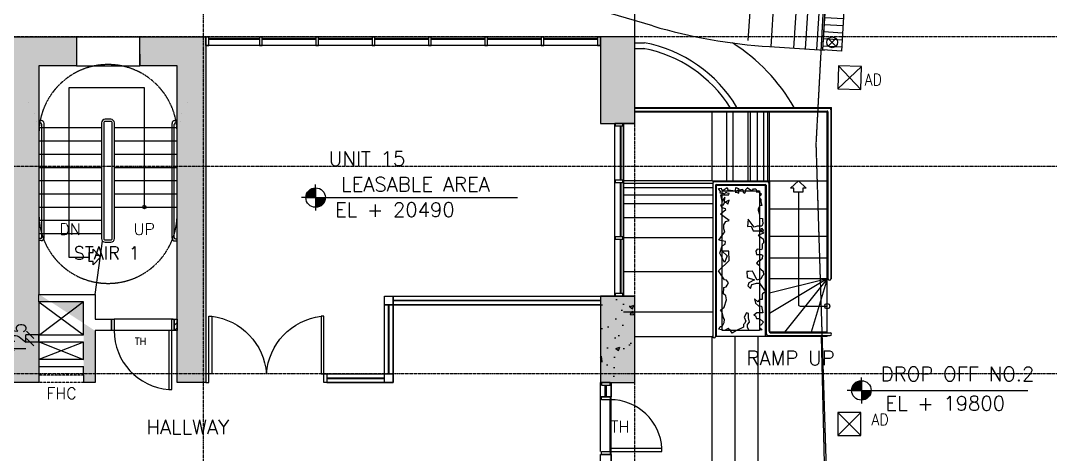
# Model space of a CAD drawing. Header units: inches. Extents: x -189245 to 740841, y -215444 to 469401.
# Drawn here: x 232247 to 250132, y -3775 to 3761 of the extents above; entities that cross this region are included whole.
import ezdxf
from ezdxf.enums import TextEntityAlignment as Align

# ---------------------------------------------------------------- set-up
doc = ezdxf.new("R2010")
doc.units = ezdxf.units.IN
doc.header["$LTSCALE"] = 10
doc.header["$MEASUREMENT"] = 0
for name, pattern in [('CENTER', [2, 1.25, -0.25, 0.25, -0.25]), ('DRAIN', [1.3, 1, -0.3]), ('GRID NORMAL$0$GRID BASEMENT$0$GRID GROUND$0$GRID$0$$0$PHANTOM', [2.5, 1.25, -0.25, 0.25, -0.25, 0.25, -0.25]), ('HIDDEN', [0.375, 0.25, -0.125]), ('HIDDEN2', [0.1875, 0.125, -0.0625])]:
    doc.linetypes.add(name, pattern=pattern)
for name, color, linetype in [('3', 252, 'Continuous'), ('4', 8, 'Continuous'), ('6', 252, 'Continuous'), ('A-CMU WALL', 4, 'Continuous'), ('A-DOOR', 1, 'Continuous'), ('A-FURNITURE', 2, 'Continuous'), ('A-HATCH GRAVEL', 8, 'Continuous'), ('A-HATCH-SOLID', 252, 'Continuous'), ('A-PLASTER', 8, 'Continuous'), ('A-ROAD', 252, 'Continuous'), ('A-SHEARWALL', 6, 'Continuous'), ('A-STAIR', 1, 'Continuous'), ('A-TEXT', 3, 'Continuous'), ('A-TILES', 9, 'Continuous'), ('A-WINDOW', 2, 'Continuous'), ('COLUMN', 6, 'Continuous'), ('DETAIL CALLOUT', 3, 'Continuous'), ('ELEV MARKS', 2, 'Continuous'), ('GRID', 8, 'CENTER'), ('P-DRN-LIN', 6, 'DRAIN'), ('P-TAR', 1, 'Continuous'), ('P-TXT', 2, 'Continuous'), ('tick', 3, 'Continuous'), ('TSG- DIM1', 1, 'Continuous'), ('TSG- DIM_D-RAMP', 1, 'Continuous'), ('TSG- DIM_PIPE CHASE', 1, 'Continuous'), ('ZOCALLO', 1, 'Continuous')]:
    doc.layers.add(name, color=color, linetype=linetype)
doc.layers.add('DEFPOINT', color=7, linetype='Continuous', plot=False)
doc.styles.add('250', font='romans.shx', dxfattribs={"width": 0.85})
doc.styles.add('PRSP_Simplex', font='simplex.shx')
doc.styles.add('ROMANS', font='romans.shx', dxfattribs={"width": 0.9})
doc.dimstyles.new('loudet_dim100', dxfattribs={"dimtxt": 250, "dimasz": 1.2, "dimexe": 75, "dimexo": 50, "dimgap": 75, "dimtad": 1, "dimdec": 0, "dimzin": 0, "dimdsep": 46, "dimtxsty": '250', "dimblk": 'arrw tick', "dimcen": 0.09, "dimclrd": 256, "dimclre": 256, "dimclrt": 2, "dimadec": 0, "dimazin": 0, "dimtfac": 1, "dimtdec": 0, "dimtix": 1, "dimtofl": 0, "dimtmove": 0, "dimatfit": 0, "dimldrblk": 'TICK', "dimfxl": 0.18, "dimtolj": 1, "dimtzin": 0, "dimarcsym": 0})

# ---------------------------------------------------------------- blocks, each defined once
blk = doc.blocks.new('arrw tick')
at = {"layer": 'tick'}
blk.add_line((-53, -53), (53, 53), dxfattribs=at)
blk = doc.blocks.new('*D191')
at = {"layer": 'Defpoints', "color": 0, "ltscale": 2}
for p in [(232415, -1698), (232633, -1698), (232633, -1823)]:
    blk.add_point(p, dxfattribs=at)
at = {"layer": 'TSG- DIM1', "lineweight": -2, "ltscale": 2}
for p, q in [((232583, -1698), (232340, -1698)), ((232415, -1697), (232415, -1696)), ((232583, -1823), (232340, -1823)), ((232415, -1825), (232415, -1826))]:
    blk.add_line(p, q, dxfattribs=at)
at = {"layer": 'TSG- DIM1', "lineweight": -2, "ltscale": 2, "xscale": 1.2, "yscale": 1.2, "zscale": 1.2}
for p, rotation in [((232415, -1698), 270), ((232415, -1823), 90)]:
    blk.add_blockref('arrw tick', p, dxfattribs=dict(at, rotation=rotation))
at = {"layer": 'TSG- DIM1', "color": 2, "ltscale": 2, "insert": (232215, -1761), "char_height": 250, "attachment_point": 5, "rotation": 90, "style": '250'}
blk.add_mtext('\\A1;125', dxfattribs=at)
blk = doc.blocks.new('TICK')
at = {"layer": '6'}
blk.add_line((0, 0), (0, 0), dxfattribs=at)
at = {"layer": 'A-PLASTER'}
blk.add_line((-1, 0), (0, 0), dxfattribs=at)
blk = doc.blocks.new('DATUM')
at = {"color": 2}
for p, q in [((0, 169), (0, 225)), ((-169, 0), (-244, 0)), ((-169, 9), (0, 9)), ((-169, 0), (169, 0)), ((-168, 18), (0, 18)), ((-166, 28), (0, 28)), ((-165, 37), (0, 37)), ((-162, 46), (0, 46)), ((-159, 56), (0, 56)), ((-156, 65), (0, 65)), ((-151, 75), (0, 75)), ((-146, 84), (0, 84)), ((-141, 93), (0, 93)), ((-134, 103), (0, 103)), ((-126, 112), (0, 112)), ((-117, 121), (0, 121)), ((-107, 131), (0, 131)), ((-94, 140), (0, 140)), ((-78, 150), (0, 150)), ((-57, 159), (0, 159)), ((-13, 168), (0, 168)), ((0, 169), (0, -169)), ((169, 0), (244, 0)), ((169, -9), (0, -9)), ((168, -18), (0, -18)), ((166, -28), (0, -28)), ((165, -37), (0, -37)), ((162, -46), (0, -46)), ((159, -56), (0, -56)), ((156, -65), (0, -65)), ((151, -75), (0, -75)), ((146, -84), (0, -84)), ((141, -93), (0, -93)), ((134, -103), (0, -103)), ((126, -112), (0, -112)), ((117, -121), (0, -121)), ((107, -131), (0, -131)), ((94, -140), (0, -140)), ((78, -150), (0, -150)), ((57, -159), (0, -159)), ((0, -169), (0, -225))]:
    blk.add_line(p, q, dxfattribs=at)
blk.add_circle((0, 0), 169, dxfattribs=at)
blk = doc.blocks.new('P-AD')
at = {"layer": 'P-DRN-LIN', "color": 1, "linetype": 'Continuous'}
for p, q in [((-200, -200), (200, 200)), ((-200, 200), (200, -200))]:
    blk.add_line(p, q, dxfattribs=at)
at = {"layer": 'P-DRN-LIN', "color": 3, "linetype": 'Continuous'}
blk.add_lwpolyline([(-200, -200), (200, -200), (200, 200), (-200, 200)], close=True, dxfattribs=at)
blk = doc.blocks.new('P-GD')
at = {"color": 1, "linetype": 'Continuous'}
for p, q in [((-66, -66), (66, 66)), ((-66, 66), (66, -66))]:
    blk.add_line(p, q, dxfattribs=at)
at = {"color": 3, "linetype": 'Continuous'}
blk.add_circle((0, 0), 93.8, dxfattribs=at)
blk = doc.blocks.new('A$C39746B81')
at = {"layer": 'A-DOOR', "color": 2, "linetype": 'ByBlock'}
for points in [[(-521, -823), (-521, 177), (-471, 177), (-471, -823)], [(1479, -823), (1479, 177), (1429, 177), (1429, -823)], [(-571, -973), (-521, -973), (-521, -823), (-571, -823)], [(1529, -973), (1479, -973), (1479, -823), (1529, -823)]]:
    blk.add_lwpolyline(points, close=True, dxfattribs=at)
at = {"layer": 'A-DOOR', "color": 1, "linetype": 'ByBlock'}
for centre, start, end in [((-606, -903), 4.2573, 82.8891), ((1564, -903), 97.1109, 175.7427)]:
    blk.add_arc(centre, 1088, start, end, dxfattribs=at)

msp = doc.modelspace()

# ---------------------------------------------------------------- hatches: boundary and pattern name
at = {"layer": 'A-HATCH GRAVEL'}
h = msp.add_hatch(dxfattribs=at)
h.set_pattern_fill('AR-CONC', color=256, scale=100, style=0)
h.set_pattern_definition([(50, (195140.7, -29736.34), (717.26, -62.752), [75, -825]), (355, (195140.7, -29736.34), (-138.751, 752.192), [60, -660]), (100.4514, (195200.5, -29741.6), (578.509, 689.4395), [63.74, -701.142]), (46.1842, (195140.7, -29536.34), (1067.241, -165.519), [112.5, -1237.5]), (96.6356, (195229.6, -29550.1), (934.663, 974.118), [95.61, -1051.713]), (351.1842, (195140.7, -29536.3), (934.662, 974.119), [90, -990]), (21, (195240.7, -29586.34), (596.907, -402.619), [75, -825]), (326, (195240.7, -29586.34), (243.315, 725.15), [60, -660]), (71.4514, (195290.45, -29619.9), (840.223, 322.5305), [63.74, -701.142]), (37.5, (195140.7, -29736.34), (12.1599, 332.8939), [0, -652, 0, -670, 0, -662.5]), (7.5, (195140.7, -29736.34), (263.0695, 394.4117), [0, -382, 0, -637, 0, -252.5]), (327.5, (194917.7, -29736.34), (533.8224, -22.5549), [0, -250, 0, -780, 0, -1035]), (317.5, (194817.7, -29736.34), (583.186, 100.105), [0, -325, 0, -518, 0, -735])])
h.paths.add_polyline_path([(242915.71025, -923.81124), (242315.71025, -923.81124), (242315.71025, -2523.81124), (242915.71025, -2523.81124)])
at = {"layer": 'A-HATCH-SOLID', "ltscale": 2}
msp.add_hatch(color=254, dxfattribs=at).paths.add_polyline_path([(232565.71015, -998.71616), (232565.71025, -998.71616), (232565.71025, 2976.28384), (233215.71025, 2976.28384), (233215.71025, 3476.28384), (232065.71025, 3476.28384), (232065.71025, -2523.71616), (232565.71025, -2523.71616), (232565.71025, -1123.71616), (232565.71015, -1123.71616)])
h = msp.add_hatch(color=254, dxfattribs=at)
h.paths.add_polyline_path([(234965.71025, -2527.07508), (234965.71025, 2972.92492), (234315.71025, 2972.92492), (234315.71025, 3472.92492), (235465.71025, 3472.92492), (235465.71025, -2527.07508)])
edge = h.paths.add_edge_path()
edge.add_line((233540.71025, -1626.69484), (233540.71025, -2527.07508))
edge.add_line((233540.71025, -2527.07508), (233340.71025, -2527.07508))
edge.add_line((233340.71025, -2527.07508), (233340.71025, -1127.07508))
edge.add_line((233340.71025, -1127.07508), (232582.34687, -1127.07508))
edge.add_line((232582.34687, -1127.07508), (232582.34687, -1002.07508))
at = {"layer": 'COLUMN', "ltscale": 2}
for points in [[(242315.71025, 1976.18876), (242915.71025, 1976.18876), (242915.71025, 3476.18876), (242315.71025, 3476.18876)], [(242315.71025, -2523.81124), (242915.71025, -2523.81124), (242915.71025, -1023.81124), (242315.71025, -1023.81124)]]:
    msp.add_hatch(color=253, dxfattribs=at).paths.add_polyline_path(points)
at = {"layer": 'P-TAR'}
h = msp.add_hatch(dxfattribs=at)
h.set_pattern_fill('LINE', color=256, scale=981.636547, angle=23.1776702, style=0)
h.set_pattern_definition([(176.695353, (965590.69, 195804.29), (7.073304, 122.500528), [])])
h.paths.add_polyline_path([(246178.76908, 3250.32064), (246505.43716, 3231.4585), (246851.31097, 9221.5483), (246524.64289, 9240.41045)])
at = {"layer": 'TSG- DIM_PIPE CHASE', "ltscale": 2}
h = msp.add_hatch(dxfattribs=at)
h.set_pattern_fill('ANSI31', color=256, scale=500, style=0)
h.set_pattern_definition([(45, (-25838.456, -43086.26), (-44.194174, 44.194174), [])])
h.paths.add_polyline_path([(234915.71025, -1422.96431), (234965.71025, -1422.96431), (234965.71025, -1622.96431), (234915.71025, -1622.96431)])

# ---------------------------------------------------------------- linework, layer by layer
at = {"layer": '3', "color": 3}
msp.add_line((233215.71025, 3476.18876), (234315.71025, 3476.18876), dxfattribs=at)
at = {"layer": '3', "linetype": 'GRID NORMAL$0$GRID BASEMENT$0$GRID GROUND$0$GRID$0$$0$PHANTOM', "flags": 128}
msp.add_lwpolyline([(246523.04278, 10296.0564), (246059.05996, 1618.4519), (246440.71881, -10485.53243), (247415.93339, -18556.83075), (192752.14865, -31905.37142), (191495.01456, -25059.84633), (190539.94155, -17762.07711), (189959.5757, -10424.99489), (189755.99256, -3087.81874), (189932.17722, 4240.06356), (190486.76304, 11569.11088), (191414.41478, 18850.25517), (192648.19583, 25700.02775), (246541.99716, 10303.25282)], dxfattribs=at)
at = {"layer": '3', "color": 3, "linetype": 'GRID NORMAL$0$GRID BASEMENT$0$GRID GROUND$0$GRID$0$$0$PHANTOM', "flags": 128}
msp.add_lwpolyline([(246523.04278, 10292.92621), (246059.05997, 1615.3217), (246440.71881, -10488.66262), (247415.93339, -18559.96094), (192752.14865, -31908.50162), (191495.01456, -25062.97652), (190539.94155, -17765.2073), (189959.5757, -10428.12508), (189755.99256, -3090.94893), (189932.17722, 4236.93337), (190486.76304, 11565.98069), (191414.41478, 18847.12498), (192648.19583, 25696.89755), (246541.99716, 10300.12263)], dxfattribs=at)
at = {"layer": '4', "color": 2}
for p, q in [((242917.29694, 2238.68876), (246293.18474, 2238.68876)), ((242917.29694, 2188.68876), (246255.68474, 2188.68876)), ((246268.18474, 2176.18876), (246268.18474, -723.81124)), ((246318.18474, 2213.68876), (246318.18474, -723.81124)), ((244268.18474, 938.68876), (244268.18474, -1723.81124)), ((244293.18474, 963.68876), (245218.18474, 963.68876)), ((244318.18474, 901.18876), (244318.18474, -1723.81124)), ((244330.68474, 913.68876), (245180.68474, 913.68876)), ((245193.18474, 901.18876), (245193.18474, -1660.81124)), ((245243.18474, 938.68876), (245243.18474, -1630.81124)), ((245243.18474, -1710.81124), (246305.68474, -1710.81124)), ((245273.18474, -1660.81124), (246305.68474, -1660.81124))]:
    msp.add_line(p, q, dxfattribs=at)
at = {"layer": '4', "color": 1}
for p, q in [((244365.29393, 845.47483), (244411.84149, 852.91848)), ((244402.5319, 789.64738), (244365.29393, 845.47483)), ((244395.08415, 763.59475), (244402.5319, 789.64738)), ((244447.21762, 758.01183), (244395.08415, 763.59475)), ((244430.68474, 625.88721), (244409.97966, 735.6809)), ((244409.97966, 735.6809), (244545.89907, 735.6809)), ((244411.84149, 852.91848), (244421.15109, 828.72657)), ((244421.15109, 828.72657), (244436.93405, 805.42089)), ((244430.68474, 801.18876), (244518.30167, 860.52426)), ((244467.69865, 748.70746), (244447.21762, 758.01183)), ((244501.21334, 782.20374), (244467.69865, 748.70746)), ((244519.83213, 765.45548), (244501.21334, 782.20374)), ((244518.30167, 860.52426), (244528.90778, 823.42179)), ((244551.48498, 756.1511), (244519.83213, 765.45548)), ((244528.90778, 823.42179), (244664.13907, 801.18876)), ((244545.89907, 735.6809), (244551.48498, 756.1511)), ((244719.82268, 820.77159), (244656.18438, 781.01917)), ((244656.18438, 781.01917), (244690.65496, 773.06859)), ((244664.13907, 801.18876), (244669.44233, 863.17421)), ((244669.44233, 863.17421), (244714.51942, 844.6231)), ((244690.65496, 773.06859), (244722.47411, 765.11801)), ((244714.51942, 844.6231), (244719.82268, 820.77159)), ((244722.47411, 801.18876), (244743.68674, 820.77159)), ((244722.47411, 765.11801), (244722.47411, 801.18876)), ((244743.68674, 820.77159), (244762.24795, 826.07198)), ((244762.24795, 826.07198), (244786.11241, 831.37237)), ((244786.11241, 831.37237), (244794.0671, 775.71878)), ((244794.0671, 775.71878), (244823.23482, 762.46781)), ((244823.23482, 762.46781), (244844.44745, 801.18876)), ((244844.44745, 828.72218), (244878.91803, 860.52426)), ((244844.44745, 801.18876), (244844.44745, 828.72218)), ((244878.91803, 860.52426), (244874.08121, 856.06188)), ((244874.08121, 856.06188), (244953.16244, 801.18876)), ((244953.16244, 801.18876), (244974.37548, 836.67276)), ((244974.37548, 836.67276), (245014.14932, 839.32271)), ((245014.14932, 839.32271), (245035.36195, 801.18876)), ((245035.36195, 801.18876), (245027.40726, 781.01917)), ((245027.40726, 781.01917), (245068.18474, 788.68876)), ((245068.18474, 788.68876), (245106.95494, 751.86728)), ((245104.30351, 730.66597), (245080.68474, 709.46466)), ((245106.95494, 751.86728), (245104.30351, 730.66597)), ((244430.68474, 504.92818), (244409.97966, 560.75539)), ((244409.97966, 560.75539), (244452.80354, 560.75539)), ((244477.00824, 696.60195), (244430.68474, 625.88721)), ((244452.80354, 560.75539), (244469.56089, 601.69555)), ((244469.56089, 601.69555), (244477.00824, 696.60195)), ((244551.48498, 644.49645), (244469.56089, 601.69555)), ((244469.56089, 601.69555), (244493.76559, 609.1392)), ((244469.56089, 601.69555), (244469.56089, 601.69555)), ((244493.76559, 609.1392), (244529.14172, 573.78171)), ((244529.14172, 573.78171), (244551.48498, 644.49645)), ((244551.48498, 644.49645), (244551.48498, 644.49645)), ((245080.68474, 709.46466), (245080.68474, 704.16427)), ((245080.68474, 704.16427), (245080.68474, 682.96297)), ((245080.68474, 682.96297), (245080.68474, 682.96297)), ((245080.68474, 682.96297), (245104.30351, 661.76141)), ((245122.86471, 550.45448), (245080.68474, 550.45448)), ((245080.68474, 550.45448), (245080.68474, 529.25317)), ((245104.30351, 661.76141), (245104.30351, 614.05841)), ((245104.30351, 614.05841), (245122.86471, 550.45448)), ((245122.86471, 550.45448), (245122.86471, 550.45448)), ((244404.48031, 401.26977), (244430.68474, 424.90883)), ((244550.31771, 289.96284), (244404.48031, 401.26977)), ((244456.52722, 504.92818), (244430.68474, 504.92818)), ((244430.68474, 424.90883), (244493.76559, 477.01434)), ((244490.04191, 490.0409), (244456.52722, 504.92818)), ((244493.76559, 477.01434), (244490.04191, 490.0409)), ((245080.68474, 529.25317), (245053.92315, 492.1507)), ((245053.92315, 492.1507), (245053.92315, 470.94939)), ((245053.92315, 470.94939), (245080.68474, 391.4443)), ((245080.68474, 391.4443), (245080.68474, 391.4443)), ((245080.68474, 391.4443), (245080.68474, 364.9426)), ((245080.68474, 364.9426), (245080.68474, 364.9426)), ((245080.68474, 364.9426), (245080.68474, 330.49057)), ((244460.16352, 141.55343), (244462.81495, 215.75814)), ((244462.81495, 215.75814), (244494.6341, 271.41148)), ((244494.6341, 271.41148), (244550.31771, 289.96284)), ((244881.56946, 314.5894), (244873.61477, 182.08092)), ((244873.61477, 182.08092), (244934.60164, 190.0315)), ((244984.98159, 174.13058), (244881.56946, 314.5894)), ((244934.60164, 190.0315), (244953.16244, 150.27908)), ((245038.01378, 190.0315), (244984.98159, 174.13058)), ((245120.21288, 192.68169), (245038.01378, 190.0315)), ((245080.68474, 330.49057), (245130.8194, 322.53998)), ((245136.12266, 235.08431), (245120.21288, 192.68169)), ((245130.8194, 322.53998), (245130.8194, 322.53998)), ((245130.8194, 322.53998), (245133.47083, 290.7379)), ((245133.47083, 290.7379), (245136.12266, 235.08431)), ((245136.12266, 235.08431), (245136.12266, 235.08431)), ((245136.12266, 235.08431), (245136.12266, 235.08431)), ((244372.69176, -54.98606), (244462.84595, 69.57184)), ((244478.75532, 90.77315), (244460.16352, 141.55343)), ((244462.84595, 69.57184), (244478.75532, 90.77315)), ((244478.75532, 90.77315), (244478.75532, 90.77315)), ((244953.16244, 150.27908), (244971.72365, 110.52641)), ((244971.72365, 110.52641), (245080.68474, 110.52641)), ((245080.68474, 38.9719), (245053.92315, 33.67151)), ((245053.92315, 33.67151), (245106.95494, -8.73111)), ((245080.68474, 110.52641), (245128.16757, 91.97529)), ((245146.72877, 70.77399), (245080.68474, 38.9719)), ((245080.68474, 38.9719), (245080.68474, 38.9719)), ((245080.68474, 38.9719), (245080.68474, 38.9719)), ((245080.68474, 38.9719), (245080.68474, 38.9719)), ((245109.60636, 121.12719), (245114.90962, 155.57946)), ((245128.16757, 91.97529), (245109.60636, 121.12719)), ((245114.90962, 155.57946), (245141.42551, 121.12719)), ((245141.42551, 121.12719), (245129.78869, 91.34194)), ((245129.78869, 91.34194), (245146.72877, 70.77399)), ((245141.42551, 121.12719), (245141.42551, 121.12719)), ((245146.72877, 70.77399), (245146.72877, 70.77399)), ((244486.71001, -78.83757), (244372.69176, -54.98606)), ((244391.30128, -278.11053), (244430.68474, -150.90243)), ((244430.68474, -150.90243), (244481.40715, -121.24018)), ((244481.40715, -121.24018), (244486.71001, -78.83757)), ((244486.71001, -78.83757), (244486.71001, -78.83757)), ((245106.95494, -8.73111), (245106.95494, -8.73111)), ((245106.95494, -8.73111), (245141.42551, -27.28222)), ((245128.16757, -120.03828), (245125.51614, -162.4409)), ((245125.51614, -162.4409), (245125.51614, -162.4409)), ((245125.51614, -162.4409), (245128.16757, -199.54313)), ((245146.72877, -98.83673), (245128.16757, -120.03828)), ((245141.42551, -27.28222), (245146.72877, -77.63542)), ((245146.72877, -77.63542), (245146.72877, -98.83673)), ((244470.84895, -439.77091), (244391.30128, -278.11053)), ((244547.7452, -246.30844), (244430.68474, -246.30844)), ((244430.68474, -246.30844), (244430.68474, -246.30844)), ((244430.68474, -246.30844), (244515.92605, -323.16334)), ((244515.92605, -323.16334), (244470.84895, -439.77091)), ((244555.69989, -405.31863), (244547.7452, -246.30844)), ((244547.7452, -246.30844), (244547.7452, -246.30844)), ((245038.01378, -207.49371), (245016.80074, -244.59618)), ((245016.80074, -244.59618), (245024.75543, -302.89972)), ((245024.75543, -302.89972), (245061.87784, -302.89972)), ((245112.2582, -223.39463), (245038.01378, -207.49371)), ((245061.87784, -302.89972), (245109.60636, -302.89972)), ((245109.60636, -302.89972), (245130.8194, -316.15069)), ((245128.16757, -199.54313), (245112.2582, -223.39463)), ((245130.8194, -316.15069), (245125.51614, -377.10442)), ((244367.43682, -588.18031), (244555.69989, -405.31863)), ((245056.57458, -416.85709), (245030.05869, -453.95932)), ((245030.05869, -453.95932), (245080.68474, -493.71199)), ((245103.10044, -394.20783), (245056.57458, -416.85709)), ((245125.51614, -377.10442), (245080.68474, -411.31124)), ((245080.68474, -411.31124), (245103.10044, -394.20783)), ((245080.68474, -493.71199), (245080.68474, -493.71199)), ((245080.68474, -493.71199), (245080.68474, -536.11461)), ((245080.68474, -536.11461), (245109.60636, -562.6163)), ((245125.51614, -377.10442), (245125.51614, -377.10442)), ((244473.50038, -741.8901), (244367.43682, -588.18031)), ((244892.45219, -596.13065), (244860.63304, -596.13065)), ((244860.63304, -596.13065), (244865.9363, -702.13744)), ((244865.9363, -702.13744), (244990.56107, -741.8901)), ((244958.74192, -590.8305), (244892.45219, -596.13065)), ((244971.99986, -614.68201), (244958.74192, -590.8305)), ((245040.94142, -747.19025), (244971.99986, -614.68201)), ((245128.44378, -675.63574), (245104.57932, -728.63913)), ((245109.60636, -562.6163), (245109.60636, -562.6163)), ((245109.60636, -562.6163), (245144.07735, -589.118)), ((245149.65642, -654.43443), (245128.44378, -675.63574)), ((245144.07735, -589.118), (245144.07735, -589.118)), ((245144.07735, -589.118), (245149.65642, -654.43443)), ((244452.28775, -983.05533), (244457.59101, -874.39834)), ((244457.59101, -874.39834), (244500.01668, -861.14762)), ((244457.59101, -874.39834), (244457.59101, -874.39834)), ((244505.31953, -749.84044), (244473.50038, -741.8901)), ((244500.01668, -861.14762), (244518.57748, -837.29612)), ((244542.44194, -794.8935), (244505.31953, -749.84044)), ((244518.57748, -837.29612), (244542.44194, -794.8935)), ((244895.10362, -794.8935), (244876.54241, -845.2467)), ((244876.54241, -845.2467), (244924.27134, -892.9497)), ((244990.56107, -741.8901), (244895.10362, -794.8935)), ((244924.27134, -892.9497), (244948.1354, -824.04514)), ((244948.1354, -824.04514), (245009.12227, -808.14422)), ((244948.1354, -824.04514), (244948.1354, -824.04514)), ((245009.12227, -808.14422), (245030.33491, -802.84384)), ((245030.33491, -802.84384), (245051.54754, -802.84384)), ((245080.68474, -728.63913), (245040.94142, -747.19025)), ((245051.54754, -802.84384), (245080.68474, -802.84384)), ((245104.57932, -728.63913), (245080.68474, -728.63913)), ((245080.68474, -802.84384), (245158.45584, -915.33849)), ((244494.71342, -1017.50761), (244452.28775, -983.05533)), ((244505.31953, -1091.71231), (244494.71342, -1017.50761)), ((244494.71342, -1017.50761), (244494.71342, -1017.50761)), ((245128.44378, -1004.25663), (245125.79236, -1083.76173)), ((245133.74704, -983.05533), (245128.44378, -1004.25663)), ((245128.44378, -1004.25663), (245128.44378, -1004.25663)), ((244404.55923, -1266.62341), (244468.19753, -1218.9204)), ((244468.19753, -1218.9204), (244505.31953, -1091.71231)), ((245051.54754, -1126.16434), (244993.2125, -1073.16119)), ((244993.2125, -1073.16119), (245009.12227, -1144.7157)), ((245009.12227, -1144.7157), (245009.12227, -1144.7157)), ((245009.12227, -1144.7157), (245059.50223, -1192.41871)), ((245080.68474, -1086.41192), (245051.54754, -1126.16434)), ((245059.50223, -1192.41871), (245059.50223, -1192.41871)), ((245059.50223, -1192.41871), (245115.18584, -1200.36905)), ((245101.92789, -1086.41192), (245080.68474, -1086.41192)), ((245125.79236, -1083.76173), (245101.92789, -1086.41192)), ((245115.18584, -1200.36905), (245136.39847, -1314.32642)), ((245125.79236, -1083.76173), (245125.79236, -1083.76173)), ((244430.68474, -1306.37583), (244404.55923, -1266.62341)), ((244453.2699, -1402.85572), (244430.68474, -1306.37583)), ((244470.84895, -1428.28354), (244453.2699, -1402.85572)), ((244465.5457, -1483.93713), (244470.84895, -1428.28354)), ((244852.67835, -1314.32642), (244815.55594, -1391.18131)), ((244815.55594, -1391.18131), (244815.55594, -1391.18131)), ((244815.55594, -1391.18131), (244839.42041, -1462.73582)), ((244887.14893, -1324.92719), (244852.67835, -1314.32642)), ((244889.80036, -1404.43204), (244887.14893, -1324.92719)), ((244905.71014, -1478.63674), (244889.80036, -1404.43204)), ((245035.63816, -1314.32642), (244979.95455, -1356.72903)), ((244979.95455, -1356.72903), (245009.12227, -1364.67962)), ((245009.12227, -1364.67962), (245027.68348, -1412.38262)), ((245027.68348, -1412.38262), (245080.68474, -1412.38262)), ((245136.39847, -1314.32642), (245035.63816, -1314.32642)), ((245035.63816, -1314.32642), (245035.63816, -1314.32642)), ((245080.68474, -1412.38262), (245147.00499, -1475.98679)), ((245136.39847, -1314.32642), (245136.39847, -1314.32642)), ((244370.08865, -1600.54469), (244383.34659, -1581.99334)), ((244470.84895, -1623.81124), (244370.08865, -1600.54469)), ((244383.34659, -1581.99334), (244396.60454, -1550.19149)), ((244396.60454, -1550.19149), (244430.68474, -1550.19149)), ((244430.68474, -1550.19149), (244465.5457, -1483.93713)), ((244537.13868, -1584.64353), (244470.84895, -1623.81124)), ((244574.26109, -1623.81124), (244537.13868, -1584.64353)), ((244799.64657, -1563.44222), (244682.97649, -1623.81124)), ((244802.298, -1515.73921), (244799.64657, -1563.44222)), ((244820.8592, -1502.48824), (244802.298, -1515.73921)), ((244802.298, -1515.73921), (244802.298, -1515.73921)), ((244839.42041, -1462.73582), (244820.8592, -1502.48824)), ((244839.42041, -1462.73582), (244839.42041, -1462.73582)), ((244871.23956, -1515.73921), (244905.71014, -1478.63674)), ((244873.89099, -1568.74261), (244871.23956, -1515.73921)), ((244903.05831, -1623.81124), (244873.89099, -1568.74261)), ((245101.92789, -1528.98994), (245080.68474, -1528.98994)), ((245080.68474, -1528.98994), (245080.68474, -1571.3928)), ((245080.68474, -1571.3928), (245080.68474, -1571.3928)), ((245080.68474, -1571.3928), (245128.44378, -1611.14523)), ((245147.00499, -1475.98679), (245101.92789, -1528.98994)), ((244682.97649, -1623.81124), (244682.97649, -1623.81124)), ((245128.44378, -1611.14523), (245048.89611, -1623.81124))]:
    msp.add_line(p, q, dxfattribs=at)
at = {"layer": '4'}
for p, q in [((245193.18474, -940.65271), (245133.74704, -983.05533)), ((245158.45584, -915.33849), (245193.18474, -940.65271)), ((244268.18474, -1723.81124), (244255.68474, -1723.81124)), ((244330.68474, -1723.81124), (244318.18474, -1723.81124)), ((244603.42841, -1669.44901), (244574.26109, -1623.81124)), ((244682.97649, -1623.81124), (244603.42841, -1669.44901))]:
    msp.add_line(p, q, dxfattribs=at)
at = {"layer": '4', "color": 2}
for centre, radius, start, end in [((246255.68474, 2176.18876), 12.5, 0, 90), ((246293.18474, 2213.68876), 25, 0, 90), ((244293.18474, 938.68876), 25, 90, 180), ((244330.68474, 901.18876), 12.5, 90, 180), ((245180.68474, 901.18876), 12.5, 0, 90), ((245218.18474, 938.68876), 25, 0, 90), ((246293.18474, -723.81124), 25, 180, 0), ((244293.18474, -1723.81124), 25, 180, 0), ((245243.18474, -1660.81124), 50, 180, 270), ((245273.18474, -1630.81124), 30, 180, 270), ((246305.68474, -1685.81124), 25, 270, 90)]:
    msp.add_arc(centre, radius, start, end, dxfattribs=at)
at = {"layer": 'A-CMU WALL', "ltscale": 10}
msp.add_line((234315.71025, 3176.65545), (234315.71025, 2976.65545), dxfattribs=at)
at = {"layer": 'A-CMU WALL', "linetype": 'HIDDEN2'}
for p, q in [((233340.71025, -2398.34455), (232565.71025, -2398.34455)), ((233340.71025, -2523.34455), (232565.71025, -2523.34455))]:
    msp.add_line(p, q, dxfattribs=at)
at = {"layer": 'A-CMU WALL'}
msp.add_line((233340.71025, -2398.34455), (233340.71025, -2523.34455), dxfattribs=at)
for points in [[(233340.71025, -1698.34455), (233340.71025, -1123.34455), (232565.71025, -1123.34455), (232565.71025, -998.34455), (233540.71025, -998.34455), (233540.71025, -1422.96431), (233825.71025, -1422.96431), (233825.71025, -1622.96431), (233540.71025, -1622.96431), (233540.71025, -1719.96431)], [(233340.71025, -1823.34455), (232565.71025, -1823.34455), (232565.71025, -1698.34455), (233340.71025, -1698.34455)], [(233540.71025, -1622.96431), (233540.71025, -2523.34455), (233340.71025, -2523.34455)], [(233340.71025, -2123.34455), (233340.71025, -1823.34455)], [(233340.71025, -2123.34455), (232565.71025, -2123.34455), (232565.71025, -2248.34455), (233340.71025, -2248.34455)], [(233340.71025, -2398.34455), (233340.71025, -2248.34455)]]:
    msp.add_lwpolyline(points, dxfattribs=at)
at = {"layer": 'A-DOOR', "color": 1}
for p, q in [((234895.71025, -1422.96431), (233870.71025, -1422.96431)), ((234870.71025, -1622.96431), (233870.71025, -1622.96431))]:
    msp.add_line(p, q, dxfattribs=at)
at = {"layer": 'A-DOOR', "color": 8}
for p, q in [((242315.71025, -3723.81124), (242315.71025, -2773.81124)), ((242485.71025, -3723.81124), (242485.71025, -2823.81124))]:
    msp.add_line(p, q, dxfattribs=at)
at = {"layer": 'A-DOOR', "color": 2}
for points in [[(233825.71025, -1422.96431), (233870.71025, -1422.96431), (233870.71025, -1622.96431), (233825.71025, -1622.96431)], [(234870.71025, -1422.96431), (234915.71025, -1422.96431), (234915.71025, -1622.96431), (234870.71025, -1622.96431)], [(234915.71025, -1422.96431), (234965.71025, -1422.96431), (234965.71025, -1622.96431), (234915.71025, -1622.96431)], [(234870.71025, -1622.96431), (234820.71025, -1622.96431), (234820.71025, -2645.96431), (234870.71025, -2645.96431)], [(242335.71025, -2773.81124), (242485.71025, -2773.81124), (242485.71025, -2823.81124), (242335.71025, -2823.81124)], [(242335.71025, -3723.81124), (242485.71025, -3723.81124), (242485.71025, -3773.81124), (242335.71025, -3773.81124)], [(242485.71025, -3723.81124), (243385.71025, -3723.81124), (243385.71025, -3673.81124), (242485.71025, -3673.81124)]]:
    msp.add_lwpolyline(points, close=True, dxfattribs=at)
at = {"layer": 'A-DOOR', "color": 1}
for centre, radius, start, end in [((234899.59398, -1620.10502), 1028.88771, 180.159225677, 265.602877857), ((242485.71025, -3723.81124), 900, 3.179830121, 90)]:
    msp.add_arc(centre, radius, start, end, dxfattribs=at)
at = {"layer": 'A-FURNITURE'}
for p, q in [((242915.71025, 3376.18876), (243080.68474, 3376.18876)), ((242915.71025, 3276.18876), (243080.68474, 3276.18876)), ((242915.71025, 2176.18876), (244730.69157, 2176.18876)), ((242915.71025, 2176.18876), (244730.69157, 2176.18876))]:
    msp.add_line(p, q, dxfattribs=at)
for points in [[(244570.66936, 2251.18876, 0.2082419205), (243062.09601, 3277.93165)], [(244687.92074, 2251.18876, 0.2150897565), (243080.68474, 3376.18876)]]:
    msp.add_lwpolyline(points, format="xyb", dxfattribs=at)
at = {"layer": 'A-ROAD', "color": 8}
for p, q in [((244885.49228, 3417.03302), (245255.79377, 9343.2294)), ((245279.46342, 3308.06411), (245653.6468, 9296.38498)), ((245678.68482, 3283.11855), (246052.86819, 9271.43942)), ((245878.29551, 3270.64578), (246252.47888, 9258.96664)), ((246077.90621, 3258.173), (246452.08958, 9246.49386)), ((246177.71155, 3251.93661), (246551.89493, 9240.25747))]:
    msp.add_line(p, q, dxfattribs=at)
at = {"layer": 'A-ROAD', "color": 1}
msp.add_line((243225.8831, 3667.24059), (241063.26816, 4304.77912), dxfattribs=at)
for points in [[(245679.49531, 2251.18876, 0.1227444494), (244612.39057, 3372.34943)], [(245755.90384, 783.0639), (245755.5945, -1168.80284, 0.4142599824), (245785.5945, -1198.8076), (246255.68474, -1198.8076)], [(243814.72287, -10059.28119, 0.3548553159), (246280.81908, -6866.66511), (246155.92453, -1723.81124)]]:
    msp.add_lwpolyline(points, format="xyb", dxfattribs=at)
for points in [[(245253.60563, 3309.67985), (246206.02111, 3250.16767)], [(243204.75912, -8723.81124), (244255.68474, -7460.60849), (244255.68474, -1723.81124), (244255.68474, -1723.81124)], [(243725.0892, -8723.81124), (244655.68474, -7605.24411), (244655.68474, -1723.81124), (244655.68474, -1723.81124)], [(244245.41927, -8723.81124), (245055.68474, -7749.87974), (245055.68474, -1723.81124), (245055.68474, -1723.81124)]]:
    msp.add_lwpolyline(points, dxfattribs=at)
msp.add_circle((246255.68474, -1198.8076), 46.14596, dxfattribs=at)
msp.add_arc((245827.35346, 12491.77185), 9200, 253.574491754, 266.424491759, dxfattribs=at)
at = {"layer": 'A-SHEARWALL', "color": 6}
for points in [[(232565.71025, -1123.34455), (232565.71025, -2523.34455), (232065.71025, -2523.34455), (232065.71025, 3476.65545), (232065.71025, 3476.65545), (232065.71025, 3476.65545), (233215.71025, 3476.65545), (233215.71025, 2976.65545), (232565.71025, 2976.65545), (232565.71025, -998.34455)], [(234965.71025, -2523.34455), (234965.71025, 2976.65545), (234315.71025, 2976.65545), (234315.71025, 3476.65545), (235465.71025, 3476.65545), (235465.71025, -2523.34455), (234965.71025, -2523.34455)]]:
    msp.add_lwpolyline(points, dxfattribs=at)
at = {"layer": 'A-STAIR', "linetype": 'Continuous'}
for p, q in [((232378.38911, 2338.92345), (232378.38911, 2338.92345)), ((235153.03138, 2338.92345), (235153.03138, 2338.92345)), ((232492.2215, 2150.35621), (232492.2215, 2150.35621)), ((235039.19899, 2150.35621), (235039.19899, 2150.35621)), ((232515.873, 2010.72912), (232515.873, 2010.72912)), ((232603.53025, 2025.81015), (232565.53025, 2025.81015)), ((232585.53025, 1987.81015), (232565.53025, 1987.81015)), ((232653.53025, -9.97758), (232653.53025, 1975.81015)), ((234877.89025, -16.82864), (234877.89025, 1975.81015)), ((234927.89025, 2025.81015), (234965.89025, 2025.81015)), ((234945.89025, 1987.81015), (234965.89025, 1987.81015)), ((235015.54749, 2010.72912), (235015.54749, 2010.72912)), ((232615.53025, -1.97758), (232615.53025, 1957.81015)), ((234915.89025, -8.82864), (234915.89025, 1957.81015)), ((232595.53025, -21.97758), (232565.53025, -21.97758)), ((232603.53025, -59.97758), (232565.53025, -59.97758)), ((233540.71025, -998.34455), (233671.98252, -69.51204)), ((234927.89025, -66.82864), (234965.89025, -66.82864)), ((234935.89025, -28.82864), (234965.89025, -28.82864))]:
    msp.add_line(p, q, dxfattribs=at)
at = {"layer": 'A-STAIR'}
msp.add_lwpolyline([(234397.21025, 522.03569), (234397.21025, 2595.15545), (233084.21025, 2595.15545), (233084.21025, -347.11843), (233439.62343, -347.11843)], dxfattribs=at)
at = {"layer": 'A-STAIR', "color": 2, "linetype": 'Continuous'}
for points in [[(233877.89025, 1090.01873), (233877.89025, 1983.65545, 0.4038880313), (233811.7082, 2046.65545), (233713.3482, 2046.65545, 0.4248027235), (233653.53025, 1983.65545), (233653.53025, -24.96431, 0.4142135624), (233716.53025, -87.96431), (233814.89025, -87.96431, 0.4142135624), (233877.89025, -24.96431), (233877.89025, 1090.01873)], [(233716.53025, 2008.65545, 0.4142135624), (233691.53025, 1983.65545), (233691.53025, -24.96431, 0.4142135624), (233716.53025, -49.96431), (233814.89025, -49.96431, 0.4142135624), (233839.89025, -24.96431), (233839.89025, 1983.65545, 0.4142135624), (233814.89025, 2008.65545), (233716.53025, 2008.65545)]]:
    msp.add_lwpolyline(points, format="xyb", dxfattribs=at)
at = {"layer": 'A-STAIR', "linetype": 'Continuous'}
for points in [[(232570.34628, 1902.03569), (233658.16628, 1902.03569)], [(233877.89025, 1902.03569), (234965.71025, 1902.03569)], [(232565.71025, 1672.03569), (233653.53025, 1672.03569)], [(233877.89025, 1672.03569), (234965.71025, 1672.03569)], [(232565.71025, 1442.03569), (233653.53025, 1442.03569)], [(233877.89025, 1442.03569), (234965.71025, 1442.03569)], [(232565.71025, 1212.03569), (233653.53025, 1212.03569)], [(233877.89025, 1212.03569), (234965.71025, 1212.03569)], [(232565.71025, 982.03569), (233653.53025, 982.03569)], [(233877.89025, 982.03569), (234965.71025, 982.03569)], [(232565.71025, 752.03569), (233653.53025, 752.03569)], [(233877.89025, 752.03569), (234965.71025, 752.03569)], [(232565.71025, 522.03569), (233653.53025, 522.03569)], [(233877.89025, 522.03569), (234965.71025, 522.03569)], [(232565.71025, 292.03569), (233653.53025, 292.03569)], [(232565.71025, 62.03569), (233653.53025, 62.03569)]]:
    msp.add_lwpolyline(points, dxfattribs=at)
at = {"layer": 'A-STAIR', "color": 2}
for points in [[(245619.18474, 851.88403), (245755.68474, 976.18876), (245892.18474, 851.88403), (245833.68474, 851.88403), (245833.68474, 783.0639), (245677.68474, 783.0639), (245677.68474, 851.88403)], [(233508.44356, -210.61843), (233632.7483, -347.11843), (233508.44356, -483.61843), (233508.44356, -425.11843), (233439.62343, -425.11843), (233439.62343, -269.11843), (233508.44356, -269.11843)]]:
    msp.add_lwpolyline(points, close=True, dxfattribs=at)
msp.add_circle((234397.21025, 522.03569), 30, dxfattribs=at)
at = {"layer": 'A-STAIR', "linetype": 'HIDDEN'}
for centre, start, end in [((233765.71025, 1796.65545), 0, 180), ((233765.71025, 396.65545), 180, 0)]:
    msp.add_arc(centre, 1200, start, end, dxfattribs=at)
at = {"layer": 'A-STAIR', "linetype": 'Continuous'}
for centre, radius, start, end in [((232585.53025, 1957.81015), 30, 0, 90), ((232603.53025, 1975.81015), 50, 0, 90), ((234927.89025, 1975.81015), 50, 90, 180), ((234945.89025, 1957.81015), 30, 90, 180), ((232595.53025, -1.97758), 20, 270, 0), ((232603.53025, -9.97758), 50, 270, 0), ((234927.89025, -16.82864), 50, 180, 270), ((234935.89025, -8.82864), 20, 180, 270)]:
    msp.add_arc(centre, radius, start, end, dxfattribs=at)
at = {"layer": 'A-TILES'}
for p, q in [((242917.29694, 2251.18876), (246330.68474, 2251.18876)), ((242917.29694, 2176.18876), (246255.68474, 2176.18876)), ((244255.68474, 976.18876), (245255.68474, 976.18876)), ((244330.68474, -1723.81124), (244330.68474, 901.18876)), ((244330.68474, 901.18876), (245180.68474, 901.18876)), ((244430.68474, 801.18876), (245080.68474, 801.18876))]:
    msp.add_line(p, q, dxfattribs=at)
at = {"layer": 'A-TILES', "color": 8}
for p, q in [((244255.68474, 976.18876), (244255.68474, 2176.18876)), ((244504.76622, 2181.18876), (244504.76622, 981.18876)), ((244621.15923, 976.18876), (244621.15923, 2176.18876)), ((244885.18474, 976.18876), (244885.18474, 2176.18876)), ((244914.76622, 2176.18876), (244914.76622, 976.18876)), ((245042.18474, 976.18876), (245042.18474, 2176.18876)), ((245156.18474, 976.18876), (245156.18474, 2176.18876)), ((245227.18474, 976.18876), (245227.18474, 2176.18876)), ((245255.68474, 976.18876), (245255.68474, 2176.18876)), ((246255.68474, -1648.81124), (246255.68474, 2176.18876)), ((246330.68474, -723.81124), (246330.68474, 2251.18876)), ((244255.68474, 976.18876), (242715.71025, 976.18876)), ((244255.68474, 933.68876), (242715.71025, 933.68876)), ((245180.68474, 901.18876), (245180.68474, -1723.81124)), ((245255.68474, 976.18876), (245255.68474, -1648.81124)), ((245255.68474, 976.18876), (246255.68474, 976.18876)), ((244255.68474, 855.18876), (242715.71025, 855.18876)), ((244255.68474, 726.68876), (242715.71025, 726.68876)), ((244430.68474, -1623.81124), (244430.68474, 801.18876)), ((245080.68474, 801.18876), (245080.68474, -1623.81124)), ((244255.68474, 577.18876), (242715.71025, 577.18876)), ((246255.68474, 482.68876), (245255.68474, 482.68876)), ((244255.68474, 335.18876), (242715.71025, 335.18876)), ((246255.68474, 10.68876), (245255.68474, 10.68876)), ((244255.68474, -13.81124), (242715.71025, -13.81124)), ((246255.68474, -365.31124), (245255.68474, -365.31124)), ((244255.68474, -605.31124), (242715.71025, -605.31124)), ((246255.68474, -723.81124), (245255.68474, -1326.48683)), ((246255.68474, -723.81124), (245255.68474, -972.29939)), ((246255.68474, -723.81124), (245255.68474, -723.81124)), ((246255.68474, -723.81124), (245515.50136, -1648.81124)), ((246255.68474, -723.81124), (245979.75686, -1648.81124)), ((246268.18474, -723.81124), (246255.68474, -723.81124)), ((246330.68474, -723.81124), (246318.18474, -723.81124)), ((244255.68474, -1303.31124), (242715.71025, -1303.31124)), ((242917.29694, -1723.81124), (244255.68474, -1723.81124)), ((245180.68474, -1723.81124), (244330.68474, -1723.81124)), ((245048.89611, -1623.81124), (244903.05831, -1623.81124)), ((245255.68474, -1723.81124), (245180.68474, -1723.81124)), ((245193.18474, -1723.81124), (245180.68474, -1723.81124)), ((246255.68474, -1648.81124), (245255.68474, -1648.81124)), ((246255.68474, -1723.81124), (245255.68474, -1723.81124)), ((246255.68474, -1660.81124), (246255.68474, -1648.81124)), ((246255.68474, -1723.81124), (246255.68474, -1710.81124))]:
    msp.add_line(p, q, dxfattribs=at)
at = {"layer": 'A-TILES', "color": 1}
msp.add_line((245080.68474, -1623.81124), (244430.68474, -1623.81124), dxfattribs=at)
msp.add_arc((245068.18474, 788.68876), 12.5, 0, 90, dxfattribs=at)
at = {"layer": 'A-WINDOW', "color": 3}
for p, q in [((233215.71025, 3476.18876), (234315.71025, 3476.18876)), ((233215.71025, 2976.65545), (234315.71025, 2976.65545))]:
    msp.add_line(p, q, dxfattribs=at)
at = {"layer": 'A-WINDOW'}
for p, q in [((235519.78697, 3447.54493), (236394.25318, 3447.60539)), ((235519.78767, 3437.54493), (236394.25387, 3437.60539)), ((236444.25318, 3448.18876), (237372.79611, 3448.18876)), ((236444.25318, 3438.18876), (237372.79611, 3438.18876)), ((237422.79542, 3447.6765), (238351.33904, 3447.7407)), ((237422.79611, 3437.6765), (238351.33973, 3437.7407)), ((238401.33835, 3447.74416), (239329.88198, 3447.80836)), ((238401.33904, 3437.74416), (239329.88267, 3437.80836)), ((239379.88128, 3447.81181), (240308.42491, 3447.87601)), ((239379.88198, 3437.81181), (240308.4256, 3437.87601)), ((240358.42422, 3447.87947), (241286.96784, 3447.94367)), ((240358.42491, 3437.87947), (241286.96853, 3437.94367)), ((241336.96715, 3447.94713), (242269.78697, 3448.01162)), ((241336.96784, 3437.94713), (242269.78766, 3438.01162)), ((242660.71025, 1926.65545), (242660.71025, 993.31878)), ((242672.71025, 1926.65545), (242672.71025, 993.31878)), ((242660.71025, 943.31878), (242660.71025, 9.98212)), ((242672.71025, 943.31878), (242672.71025, 9.98212)), ((242660.71025, -40.01788), (242660.71025, -973.35455)), ((242672.71025, -40.01788), (242672.71025, -973.35455))]:
    msp.add_line(p, q, dxfattribs=at)
at = {"layer": 'A-WINDOW', "ltscale": 2}
for p, q in [((238635.71024, -2373.81124), (238635.71024, -1173.81124)), ((238645.71024, -2373.81124), (238645.71024, -1173.81124)), ((238715.71024, -1093.81124), (242315.71025, -1093.81124)), ((238715.71024, -1103.81124), (242315.71025, -1103.81124)), ((237565.71024, -2443.81124), (238565.71024, -2443.81124)), ((237565.71024, -2453.81124), (238565.71024, -2453.81124)), ((242400.71025, -2523.81647), (242400.71025, -2523.81124)), ((242400.71025, -2773.81124), (242400.71025, -2573.81548)), ((242420.71025, -2523.81647), (242420.71025, -2523.81124)), ((242420.71025, -2773.81124), (242420.71025, -2573.81548))]:
    msp.add_line(p, q, dxfattribs=at)
at = {"layer": 'A-WINDOW', "color": 2, "ltscale": 2}
for p, q in [((237565.71024, -2523.81124), (238715.71024, -2523.81124)), ((242400.71025, -2573.81548), (242420.71025, -2573.81647))]:
    msp.add_line(p, q, dxfattribs=at)
at = {"layer": 'A-WINDOW'}
for points in [[(235515.71025, 3475.72207), (235465.71025, 3475.72207), (235465.71025, 3325.72207), (235515.71025, 3325.72207)], [(236444.25318, 3476.18876), (236394.25318, 3476.18876), (236394.25318, 3326.18876), (236444.25318, 3326.18876)], [(237422.79611, 3476.18876), (237372.79611, 3476.18876), (237372.79611, 3326.18876), (237422.79611, 3326.18876)], [(238401.33904, 3476.18876), (238351.33904, 3476.18876), (238351.33904, 3326.18876), (238401.33904, 3326.18876)], [(239379.88198, 3476.18876), (239329.88198, 3476.18876), (239329.88198, 3326.18876), (239379.88198, 3326.18876)], [(240358.42491, 3476.18876), (240308.42491, 3476.18876), (240308.42491, 3326.18876), (240358.42491, 3326.18876)], [(241336.96784, 3476.18876), (241286.96784, 3476.18876), (241286.96784, 3326.18876), (241336.96784, 3326.18876)], [(242315.71025, 3476.18876), (242265.71025, 3476.18876), (242265.71025, 3326.18876), (242315.71025, 3326.18876)]]:
    msp.add_lwpolyline(points, close=True, dxfattribs=at)
at = {"layer": 'A-WINDOW', "color": 2}
for points in [[(242700.71025, 1976.19051), (242700.71025, 1926.19051), (242580.71025, 1926.18304), (242580.71025, 1976.18304)], [(242700.71025, 993.32054), (242700.71025, 943.32054), (242580.71025, 943.31307), (242580.71025, 993.31307)], [(242700.71025, 9.98387), (242700.71025, -40.01613), (242580.71025, -40.0236), (242580.71025, 9.9764)], [(242700.71025, -973.80949), (242700.71025, -1023.80949), (242580.71025, -1023.81696), (242580.71025, -973.81696)], [(242485.71025, -2573.81971), (242485.71025, -2523.81971), (242335.71025, -2523.81224), (242335.71025, -2573.81224)]]:
    msp.add_lwpolyline(points, close=True, dxfattribs=at)
at = {"layer": 'A-WINDOW', "color": 2, "ltscale": 2}
for points in [[(238715.71024, -1173.81124), (238565.71024, -1173.81124), (238565.71024, -1023.81124), (238715.71024, -1023.81124)], [(238565.71024, -2373.81124), (238715.71024, -2373.81124), (238715.71024, -2523.81124), (238565.71024, -2523.81124)]]:
    msp.add_lwpolyline(points, close=True, dxfattribs=at)
at = {"layer": 'COLUMN', "color": 6, "ltscale": 2}
for points in [[(242315.71025, 1976.18876), (242915.71025, 1976.18876), (242915.71025, 3476.18876), (242315.71025, 3476.18876)], [(242315.71025, -2523.81124), (242915.71025, -2523.81124), (242915.71025, -1023.81124), (242315.71025, -1023.81124)]]:
    msp.add_lwpolyline(points, close=True, dxfattribs=at)
at = {"layer": 'DEFPOINT'}
msp.add_lwpolyline([(207290.71436, -22174.05673), (232601.23157, -22174.0603), (235080.68474, -21568.59396), (242914.81743, -19656.0164), (242915.71025, -8523.81124), (242715.71025, -8523.81124), (242715.71025, -5523.34455), (242915.71025, -5523.34455), (242915.71025, -4023.81124), (242915.71025, -4023.81124), (242505.71025, -4023.81124), (242505.78499, -2523.82071), (242915.71025, -2523.82071), (242915.71025, -1023.81124), (242715.71025, -1023.81124), (242715.71025, 1976.65545), (242915.71025, 1976.65545), (242915.71025, 3476.18876), (242915.71025, 11235.19371), (227286.75178, 15700.18876), (226774.43487, 15699.92973), (213915.71025, 15699.92973), (207290.71766, 15699.91986)], dxfattribs=at)
at = {"layer": 'ELEV MARKS', "color": 1}
for p, q in [((237614.56731, 686.35692), (240875.94502, 686.35692)), ((247092.72617, -2662.68779), (249739.87556, -2662.68779))]:
    msp.add_line(p, q, dxfattribs=at)
at = {"layer": 'GRID', "linetype": 'GRID NORMAL$0$GRID BASEMENT$0$GRID GROUND$0$GRID$0$$0$PHANTOM'}
for p, q in [((235415.71024, 26926.11807), (235415.71024, -30743.07428)), ((242915.71025, -30743.07428), (242915.71024, 26926.11807)), ((252386.38202, 3476.18876), (181686.55041, 3476.18876)), ((252386.38202, 1226.18876), (181686.55041, 1226.18876)), ((252386.38202, -2373.81124), (227459.46025, -2373.81124))]:
    msp.add_line(p, q, dxfattribs=at)
at = {"layer": 'P-TAR'}
msp.add_lwpolyline([(246524.64289, 9240.41045), (246851.31097, 9221.5483), (246505.43716, 3231.4585), (246178.76908, 3250.32064)], close=True, dxfattribs=at)
at = {"layer": 'TSG- DIM_D-RAMP', "ltscale": 2}
for p, q in [((232565.71025, -1123.34455), (233340.71025, -1698.34455)), ((233340.71025, -1123.34455), (232583.27393, -1698.34455)), ((233340.71025, -1823.34455), (232565.71025, -2123.34455)), ((232583.27393, -1823.34455), (233340.71025, -2123.34455))]:
    msp.add_line(p, q, dxfattribs=at)
at = {"layer": 'ZOCALLO', "ltscale": 2}
for p, q in [((238565.71024, -2523.81124), (238565.71024, -1023.81124)), ((238565.71024, -1023.81124), (242918.88364, -1023.81124)), ((238715.71024, -2523.81124), (238715.71024, -1023.81124)), ((238565.71024, -1173.81124), (242355.37861, -1173.81124)), ((237565.71024, -2373.81124), (238715.71024, -2373.81124)), ((237565.71024, -2523.81124), (238715.71024, -2523.81124))]:
    msp.add_line(p, q, dxfattribs=at)
for points in [[(235465.71025, 3476.65545), (242315.71025, 3476.65545), (242315.71025, 3326.18876), (235465.71025, 3326.18876)], [(242715.71025, -1023.81124), (242565.71025, -1023.81124), (242565.71025, 1976.65545), (242715.71025, 1976.65545)], [(237515.71024, -2373.81124), (238565.71024, -2373.81124), (238565.71024, -1023.81124), (242315.71025, -1023.81124), (242315.71025, -1173.81124), (238715.71024, -1173.81124), (238715.71024, -2523.81124), (237515.71024, -2523.81124)], [(242505.71025, -2773.81124), (242315.71025, -2773.81124), (242315.71025, -2523.81124), (242505.71025, -2523.81124)], [(242315.71025, -3773.81124), (242505.71025, -3773.81124), (242505.71025, -4023.81124), (242315.71025, -4023.81124)]]:
    msp.add_lwpolyline(points, close=True, dxfattribs=at)

# ---------------------------------------------------------------- block references
at = {"layer": 'DETAIL CALLOUT', "xscale": -1}
msp.add_blockref('A$C39746B81', (236994.71112, -1551.09422), dxfattribs=at)
at = {"layer": 'ELEV MARKS'}
for p in [(237370.81731, 686.35692), (246848.97617, -2662.68779)]:
    msp.add_blockref('DATUM', p, dxfattribs=at)
at = {"layer": 'P-DRN-LIN'}
msp.add_blockref('P-GD', (246340.96829, 3383.85864), dxfattribs=at)
for p, rotation in [((246645.72647, 2769.99143), 88.1939667527865), ((246637.97166, -3248.64191), 90)]:
    msp.add_blockref('P-AD', p, dxfattribs=dict(at, rotation=rotation))

# ---------------------------------------------------------------- texts
at = {"layer": 'A-TEXT', "linetype": 'Continuous', "style": 'PRSP_Simplex'}
for s, height, p in [('UNIT 15', 250, (238262.66725, 1363.7523)), ('LEASABLE AREA', 250, (239103.59865, 918.54592)), ('EL + 20490', 250, (238746.93133, 474.85949)), ('DN', 200, (233105.81681, 138.53907)), ('UP', 200, (234395.25013, 138.53907)), ('STAIR 1', 225, (233743.22872, -275.86761)), ('TH', 125, (234332.02161, -1810.78451)), ('FHC', 200, (232958.638, -2713.62622)), ('EL + 19800', 250, (248305.86519, -2886.99826)), ('HALLWAY', 250, (235150.05748, -3300.79484)), ('TH', 200, (242655.86234, -3293.10377))]:
    msp.add_text(s, height=height, dxfattribs=at).set_placement(p, align=Align.MIDDLE)
msp.add_text('DROP OFF NO.2', height=250, dxfattribs=at).set_placement((247185.16807, -2501.96743))
at = {"layer": 'A-TEXT', "linetype": 'Continuous', "insert": (244853.71025, -2101.47791), "char_height": 250, "width": 3991.0935059, "attachment_point": 4, "style": 'PRSP_Simplex'}
msp.add_mtext('RAMP UP', dxfattribs=at)
at = {"layer": 'P-TXT', "char_height": 200, "attachment_point": 1, "style": 'ROMANS'}
for insert, width in [((246905.02879, 2836.49236), 10469.1350441), ((247022.83025, -3068.08747), 11517.5)]:
    msp.add_mtext('AD', dxfattribs=dict(at, insert=insert, width=width))

# ---------------------------------------------------------------- dimensions: what is measured, and where the dimension line sits
at = {"layer": 'TSG- DIM1', "ltscale": 2}
dim = msp.add_linear_dim(base=(232415.14134, -1698.34455), p1=(232633.27393, -1823.34455), p2=(232633.27393, -1698.34455), angle=90, dimstyle='loudet_dim100', dxfattribs=at)
dim.commit()
dim.dimension.update_dxf_attribs({"geometry": '*D191', "text_midpoint": (232215.14134, -1760.84455)})

doc.saveas('drawing.dxf')
